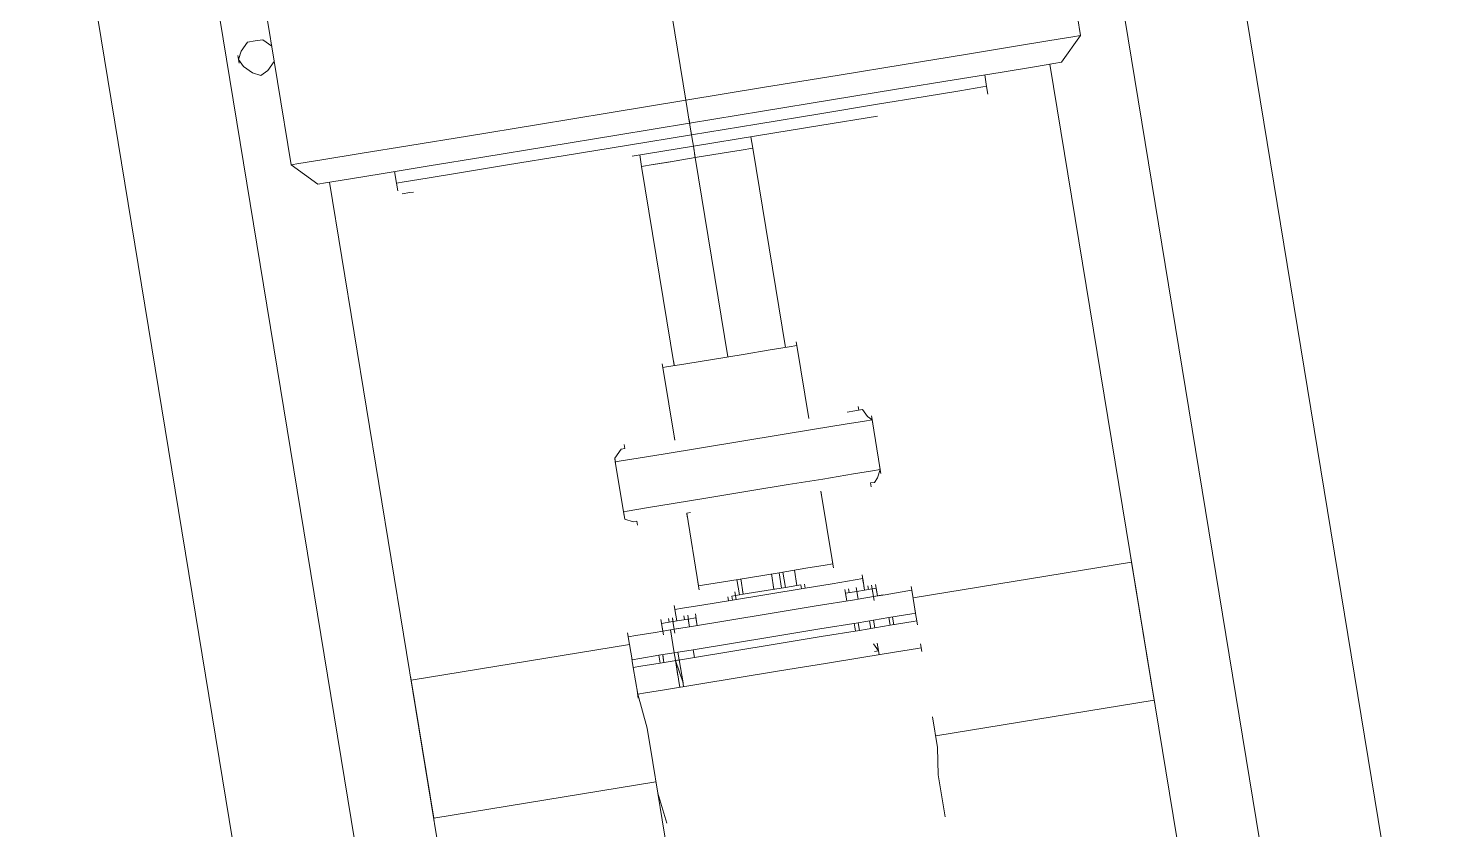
# Model space of a CAD drawing. Header units: metres. Extents: x 2 to 659295185, y -28 to 1124222152.
# Drawn here: x 655594.469 to 655595.236, y 1126535.245 to 1126535.678 of the extents above; entities that cross this region are included whole.
import ezdxf

# ---------------------------------------------------------------- set-up
doc = ezdxf.new("R2010")
doc.units = ezdxf.units.M
doc.header["$MEASUREMENT"] = 0
doc.layers.add('CCSM_C1_CUERPO CK$0$A-EQUIPOS', color=9, linetype='CONTINUOUS')

msp = doc.modelspace()

# ---------------------------------------------------------------- linework, layer by layer
at = {"layer": 'CCSM_C1_CUERPO CK$0$A-EQUIPOS', "lineweight": 5}
for p, q in [((655595.23601, 1126535.02214), (655594.99775, 1126536.47573)), ((655594.99775, 1126536.47573), (655595.23601, 1126535.02214)), ((655595.14399, 1126535.18141), (655594.93356, 1126536.46521)), ((655595.14399, 1126535.18141), (655594.93356, 1126536.46521)), ((655595.03769, 1126535.67429), (655594.94707, 1126536.22716)), ((655594.73379, 1126536.1922), (655594.82441, 1126535.63934)), ((655594.55819, 1126535.9274), (655594.61113, 1126535.60438)), ((655594.53334, 1126535.92333), (655594.66774, 1126535.10335)), ((655594.53334, 1126535.92333), (655594.66774, 1126535.10335)), ((655594.46915, 1126535.9128), (655594.63138, 1126534.92304)), ((655594.46915, 1126535.9128), (655594.63138, 1126534.92304)), ((655595.03769, 1126535.67429), (655595.0273, 1126535.65983)), ((655595.03354, 1126535.67362), (655595.03769, 1126535.67429)), ((655594.58405, 1126535.66585), (655594.58751, 1126535.67067)), ((655594.58751, 1126535.67067), (655594.58405, 1126535.66585)), ((655594.58751, 1126535.67067), (655594.59165, 1126535.67135)), ((655594.59165, 1126535.67135), (655594.58751, 1126535.67067)), ((655594.59165, 1126535.67135), (655594.59579, 1126535.67203)), ((655594.59579, 1126535.67203), (655594.59165, 1126535.67135)), ((655594.59579, 1126535.67203), (655594.60061, 1126535.66857)), ((655594.60061, 1126535.66857), (655594.59579, 1126535.67203)), ((655595.00248, 1126535.66853), (655594.97557, 1126535.66411)), ((655595.02112, 1126535.67158), (655595.00248, 1126535.66853)), ((655595.03354, 1126535.67362), (655595.02112, 1126535.67158)), ((655594.58232, 1126535.66344), (655594.583, 1126535.6593)), ((655594.58405, 1126535.66585), (655594.58266, 1126535.66137)), ((655594.58405, 1126535.66585), (655594.58266, 1126535.66137)), ((655594.58266, 1126535.66137), (655594.58541, 1126535.65757)), ((655594.58541, 1126535.65757), (655594.58266, 1126535.66137)), ((655594.60197, 1126535.66029), (655594.59851, 1126535.65547)), ((655594.60197, 1126535.66029), (655594.59851, 1126535.65547)), ((655594.97557, 1126535.66411), (655594.94244, 1126535.65868)), ((655595.02316, 1126535.65916), (655595.0128, 1126535.65746)), ((655595.02316, 1126535.65916), (655595.0128, 1126535.65746)), ((655595.0273, 1126535.65983), (655595.02316, 1126535.65916)), ((655595.0273, 1126535.65983), (655595.02316, 1126535.65916)), ((655594.59023, 1126535.65411), (655594.58541, 1126535.65757)), ((655594.59023, 1126535.65411), (655594.58541, 1126535.65757)), ((655594.59471, 1126535.65272), (655594.59023, 1126535.65411)), ((655594.59471, 1126535.65272), (655594.59023, 1126535.65411)), ((655594.59851, 1126535.65547), (655594.59471, 1126535.65272)), ((655594.59851, 1126535.65547), (655594.59471, 1126535.65272)), ((655594.90724, 1126535.65291), (655594.86582, 1126535.64612)), ((655594.94244, 1126535.65868), (655594.90724, 1126535.65291)), ((655594.99417, 1126535.6544), (655594.96932, 1126535.65033)), ((655594.99417, 1126535.6544), (655594.96932, 1126535.65033)), ((655594.9869, 1126535.64683), (655594.98589, 1126535.65305)), ((655595.0128, 1126535.65746), (655594.99417, 1126535.6544)), ((655595.0128, 1126535.65746), (655594.99417, 1126535.6544)), ((655595.02109, 1126535.65882), (655595.09745, 1126535.19292)), ((655595.02109, 1126535.65882), (655595.09745, 1126535.19292)), ((655594.82441, 1126535.63934), (655594.86582, 1126535.64612)), ((655594.93826, 1126535.64524), (655594.90306, 1126535.63947)), ((655594.93826, 1126535.64524), (655594.90306, 1126535.63947)), ((655594.96932, 1126535.65033), (655594.93826, 1126535.64524)), ((655594.96932, 1126535.65033), (655594.93826, 1126535.64524)), ((655594.97241, 1126535.64446), (655594.95377, 1126535.6414)), ((655594.97241, 1126535.64446), (655594.98483, 1126535.6465)), ((655594.9869, 1126535.64683), (655594.98483, 1126535.6465)), ((655594.98758, 1126535.64269), (655594.9869, 1126535.64683)), ((655594.82441, 1126535.63934), (655594.783, 1126535.63255)), ((655594.82407, 1126535.64141), (655594.82475, 1126535.63727)), ((655594.82441, 1126535.63934), (655594.82645, 1126535.62691)), ((655594.90306, 1126535.63947), (655594.86579, 1126535.63336)), ((655594.90306, 1126535.63947), (655594.86579, 1126535.63336)), ((655594.92686, 1126535.63699), (655594.89787, 1126535.63224)), ((655594.95377, 1126535.6414), (655594.92686, 1126535.63699)), ((655594.783, 1126535.63255), (655594.74366, 1126535.6261)), ((655594.82611, 1126535.62898), (655594.82679, 1126535.62484)), ((655594.86579, 1126535.63336), (655594.82645, 1126535.62691)), ((655594.86579, 1126535.63336), (655594.82645, 1126535.62691)), ((655594.89787, 1126535.63224), (655594.86267, 1126535.62647)), ((655594.89681, 1126535.62569), (655594.92787, 1126535.63078)), ((655594.92787, 1126535.63078), (655594.89681, 1126535.62569)), ((655594.89681, 1126535.62569), (655594.92787, 1126535.63078)), ((655594.74366, 1126535.6261), (655594.70638, 1126535.61999)), ((655594.82645, 1126535.62691), (655594.7871, 1126535.62046)), ((655594.82645, 1126535.62691), (655594.7871, 1126535.62046)), ((655594.82746, 1126535.6207), (655594.79226, 1126535.61493)), ((655594.82645, 1126535.62691), (655594.82746, 1126535.6207)), ((655594.82645, 1126535.62691), (655594.82679, 1126535.62484)), ((655594.82713, 1126535.62277), (655594.8278, 1126535.61863)), ((655594.86267, 1126535.62647), (655594.82746, 1126535.6207)), ((655594.82814, 1126535.61656), (655594.82746, 1126535.6207)), ((655594.86368, 1126535.62026), (655594.89681, 1126535.62569)), ((655594.89681, 1126535.62569), (655594.86368, 1126535.62026)), ((655594.67532, 1126535.6149), (655594.64841, 1126535.61049)), ((655594.70638, 1126535.61999), (655594.67532, 1126535.6149)), ((655594.74983, 1126535.61436), (655594.71463, 1126535.60859)), ((655594.74983, 1126535.61436), (655594.71463, 1126535.60859)), ((655594.7871, 1126535.62046), (655594.74983, 1126535.61436)), ((655594.7871, 1126535.62046), (655594.74983, 1126535.61436)), ((655594.79226, 1126535.61493), (655594.75913, 1126535.6095)), ((655594.79535, 1126535.60906), (655594.82848, 1126535.61449)), ((655594.82848, 1126535.61449), (655594.82814, 1126535.61656)), ((655594.86368, 1126535.62026), (655594.82848, 1126535.61449)), ((655594.82848, 1126535.61449), (655594.86368, 1126535.62026)), ((655594.82848, 1126535.61449), (655594.8295, 1126535.60828)), ((655594.82848, 1126535.61449), (655594.82882, 1126535.61242)), ((655594.82882, 1126535.61242), (655594.82848, 1126535.61449)), ((655594.86056, 1126535.61337), (655594.85435, 1126535.61235)), ((655594.86056, 1126535.61337), (655594.85435, 1126535.61235)), ((655594.85954, 1126535.61958), (655594.86056, 1126535.61337)), ((655594.86056, 1126535.61337), (655594.85954, 1126535.61958)), ((655594.87821, 1126535.5057), (655594.86056, 1126535.61337)), ((655594.61528, 1126535.60506), (655594.6277, 1126535.60709)), ((655594.6277, 1126535.60709), (655594.64841, 1126535.61049)), ((655594.71463, 1126535.60859), (655594.68564, 1126535.60383)), ((655594.71463, 1126535.60859), (655594.68564, 1126535.60383)), ((655594.75913, 1126535.6095), (655594.72807, 1126535.60441)), ((655594.80051, 1126535.60353), (655594.79949, 1126535.60974)), ((655594.79949, 1126535.60974), (655594.80051, 1126535.60353)), ((655594.81501, 1126535.6059), (655594.80465, 1126535.6042)), ((655594.81501, 1126535.6059), (655594.80465, 1126535.6042)), ((655594.81708, 1126535.60624), (655594.80672, 1126535.60454)), ((655594.80672, 1126535.60454), (655594.81708, 1126535.60624)), ((655594.8295, 1126535.60828), (655594.81501, 1126535.6059)), ((655594.81501, 1126535.6059), (655594.8295, 1126535.60828)), ((655594.8295, 1126535.60828), (655594.81708, 1126535.60624)), ((655594.8295, 1126535.60828), (655594.81708, 1126535.60624)), ((655594.82916, 1126535.61035), (655594.82984, 1126535.60621)), ((655594.82984, 1126535.60621), (655594.82916, 1126535.61035)), ((655594.844, 1126535.61065), (655594.8295, 1126535.60828)), ((655594.844, 1126535.61065), (655594.8295, 1126535.60828)), ((655594.8295, 1126535.60828), (655594.84715, 1126535.5006)), ((655594.85435, 1126535.61235), (655594.844, 1126535.61065)), ((655594.85435, 1126535.61235), (655594.844, 1126535.61065)), ((655594.85435, 1126535.61235), (655594.85642, 1126535.61269)), ((655594.85642, 1126535.61269), (655594.85435, 1126535.61235)), ((655594.61113, 1126535.60438), (655594.61528, 1126535.60506)), ((655594.62559, 1126535.59399), (655594.61113, 1126535.60438)), ((655594.6608, 1126535.59976), (655594.64216, 1126535.59671)), ((655594.6608, 1126535.59976), (655594.64216, 1126535.59671)), ((655594.68564, 1126535.60383), (655594.6608, 1126535.59976)), ((655594.68564, 1126535.60383), (655594.6608, 1126535.59976)), ((655594.66803, 1126535.59457), (655594.66701, 1126535.60078)), ((655594.70323, 1126535.60034), (655594.68459, 1126535.59728)), ((655594.72807, 1126535.60441), (655594.70323, 1126535.60034)), ((655594.80672, 1126535.60454), (655594.80051, 1126535.60353)), ((655594.80051, 1126535.60353), (655594.80672, 1126535.60454)), ((655594.80051, 1126535.60353), (655594.81816, 1126535.49585)), ((655594.62974, 1126535.59467), (655594.62559, 1126535.59399)), ((655594.62974, 1126535.59467), (655594.62559, 1126535.59399)), ((655594.64216, 1126535.59671), (655594.62974, 1126535.59467)), ((655594.64216, 1126535.59671), (655594.62974, 1126535.59467)), ((655594.70817, 1126535.12912), (655594.63181, 1126535.59501)), ((655594.70817, 1126535.12912), (655594.63181, 1126535.59501)), ((655594.67217, 1126535.59525), (655594.66803, 1126535.59457)), ((655594.66803, 1126535.59457), (655594.6687, 1126535.59043)), ((655594.68459, 1126535.59728), (655594.67217, 1126535.59525)), ((655594.67526, 1126535.58937), (655594.67111, 1126535.58869)), ((655594.67526, 1126535.58937), (655594.67733, 1126535.58971)), ((655594.67733, 1126535.58971), (655594.67526, 1126535.58937)), ((655594.67526, 1126535.58937), (655594.67733, 1126535.58971)), ((655594.67733, 1126535.58971), (655594.67526, 1126535.58937)), ((655594.67526, 1126535.58937), (655594.67733, 1126535.58971)), ((655594.88028, 1126535.50603), (655594.86993, 1126535.50434)), ((655594.88028, 1126535.50603), (655594.86993, 1126535.50434)), ((655594.87787, 1126535.50777), (655594.87821, 1126535.5057)), ((655594.88442, 1126535.50671), (655594.88028, 1126535.50603)), ((655594.88442, 1126535.50671), (655594.88028, 1126535.50603)), ((655594.88408, 1126535.50878), (655594.88476, 1126535.50464)), ((655594.89087, 1126535.46737), (655594.88442, 1126535.50671)), ((655594.81782, 1126535.49792), (655594.81816, 1126535.49585)), ((655594.83887, 1126535.49925), (655594.82437, 1126535.49687)), ((655594.83887, 1126535.49925), (655594.82437, 1126535.49687)), ((655594.85543, 1126535.50196), (655594.83887, 1126535.49925)), ((655594.85543, 1126535.50196), (655594.83887, 1126535.49925)), ((655594.86993, 1126535.50434), (655594.85543, 1126535.50196)), ((655594.86993, 1126535.50434), (655594.85543, 1126535.50196)), ((655594.81161, 1126535.4969), (655594.81229, 1126535.49276)), ((655594.81402, 1126535.49517), (655594.81195, 1126535.49483)), ((655594.81402, 1126535.49517), (655594.81195, 1126535.49483)), ((655594.81195, 1126535.49483), (655594.8184, 1126535.45549)), ((655594.82437, 1126535.49687), (655594.81402, 1126535.49517)), ((655594.82437, 1126535.49687), (655594.81402, 1126535.49517)), ((655594.89053, 1126535.46944), (655594.89087, 1126535.46737)), ((655594.91986, 1126535.47212), (655594.91158, 1126535.47077)), ((655594.91158, 1126535.47077), (655594.91986, 1126535.47212)), ((655594.91745, 1126535.47385), (655594.91779, 1126535.47178)), ((655594.92261, 1126535.46832), (655594.91986, 1126535.47212)), ((655594.92502, 1126535.46659), (655594.92261, 1126535.46832)), ((655594.92468, 1126535.46866), (655594.92536, 1126535.46452)), ((655594.89396, 1126535.4615), (655594.87532, 1126535.45844)), ((655594.91052, 1126535.46421), (655594.89396, 1126535.4615)), ((655594.92088, 1126535.46591), (655594.91052, 1126535.46421)), ((655594.92502, 1126535.46659), (655594.92088, 1126535.46591)), ((655594.92943, 1126535.43967), (655594.92502, 1126535.46659)), ((655594.79114, 1126535.45315), (655594.79148, 1126535.45108)), ((655594.81806, 1126535.45756), (655594.8184, 1126535.45549)), ((655594.85462, 1126535.45505), (655594.83184, 1126535.45132)), ((655594.87532, 1126535.45844), (655594.85462, 1126535.45505)), ((655594.78941, 1126535.45074), (655594.78595, 1126535.44592)), ((655594.78595, 1126535.44592), (655594.78629, 1126535.44385)), ((655594.78595, 1126535.44592), (655594.78662, 1126535.44178)), ((655594.78836, 1126535.44419), (655594.78629, 1126535.44385)), ((655594.79871, 1126535.44589), (655594.78836, 1126535.44419)), ((655594.79148, 1126535.45108), (655594.78941, 1126535.45074)), ((655594.8132, 1126535.44826), (655594.79871, 1126535.44589)), ((655594.83184, 1126535.45132), (655594.8132, 1126535.44826)), ((655594.78629, 1126535.44385), (655594.7907, 1126535.41693)), ((655594.91494, 1126535.4373), (655594.89837, 1126535.43458)), ((655594.92529, 1126535.43899), (655594.91494, 1126535.4373)), ((655594.92529, 1126535.43899), (655594.92943, 1126535.43967)), ((655594.92943, 1126535.43967), (655594.92804, 1126535.43519)), ((655594.92909, 1126535.44174), (655594.92977, 1126535.4376)), ((655594.87974, 1126535.43153), (655594.85903, 1126535.42813)), ((655594.89837, 1126535.43458), (655594.87974, 1126535.43153)), ((655594.92631, 1126535.43278), (655594.92424, 1126535.43244)), ((655594.92424, 1126535.43244), (655594.92631, 1126535.43278)), ((655594.92424, 1126535.43244), (655594.92631, 1126535.43278)), ((655594.92424, 1126535.43244), (655594.92631, 1126535.43278)), ((655594.92424, 1126535.43244), (655594.92458, 1126535.43037)), ((655594.92631, 1126535.43278), (655594.92804, 1126535.43519)), ((655594.81762, 1126535.42134), (655594.80312, 1126535.41897)), ((655594.83625, 1126535.4244), (655594.81762, 1126535.42134)), ((655594.85903, 1126535.42813), (655594.83625, 1126535.4244)), ((655594.89732, 1126535.42803), (655594.90377, 1126535.38869)), ((655594.89732, 1126535.42803), (655594.89766, 1126535.42596)), ((655594.79036, 1126535.419), (655594.79104, 1126535.41486)), ((655594.79277, 1126535.41727), (655594.7907, 1126535.41693)), ((655594.79138, 1126535.41279), (655594.7907, 1126535.41693)), ((655594.80312, 1126535.41897), (655594.79277, 1126535.41727)), ((655594.82692, 1126535.41649), (655594.82485, 1126535.41615)), ((655594.82485, 1126535.41615), (655594.82692, 1126535.41649)), ((655594.83129, 1126535.37681), (655594.82485, 1126535.41615)), ((655594.82485, 1126535.41615), (655594.82519, 1126535.41408)), ((655594.79586, 1126535.4114), (655594.79138, 1126535.41279)), ((655594.79793, 1126535.41174), (655594.79586, 1126535.4114)), ((655594.79586, 1126535.4114), (655594.79793, 1126535.41174)), ((655594.79586, 1126535.4114), (655594.79793, 1126535.41174)), ((655594.79793, 1126535.41174), (655594.79586, 1126535.4114)), ((655594.79793, 1126535.41174), (655594.79827, 1126535.40967)), ((655594.90343, 1126535.39076), (655594.90411, 1126535.38662)), ((655595.06487, 1126535.3917), (655595.06555, 1126535.38756)), ((655594.87478, 1126535.38394), (655594.85821, 1126535.38122)), ((655594.87478, 1126535.38394), (655594.85821, 1126535.38122)), ((655594.87199, 1126535.37497), (655594.87064, 1126535.38326)), ((655594.88927, 1126535.38631), (655594.87478, 1126535.38394)), ((655594.88927, 1126535.38631), (655594.87478, 1126535.38394)), ((655594.87614, 1126535.37565), (655594.87478, 1126535.38394)), ((655594.87821, 1126535.37599), (655594.87685, 1126535.38427)), ((655594.88442, 1126535.37701), (655594.88306, 1126535.38529)), ((655594.89963, 1126535.38801), (655594.88927, 1126535.38631)), ((655594.89963, 1126535.38801), (655594.88927, 1126535.38631)), ((655594.90377, 1126535.38869), (655594.89963, 1126535.38801)), ((655594.90377, 1126535.38869), (655594.89963, 1126535.38801)), ((655595.06521, 1126535.38963), (655594.94718, 1126535.37029)), ((655594.94718, 1126535.37029), (655595.06521, 1126535.38963)), ((655595.06521, 1126535.38963), (655595.07743, 1126535.31509)), ((655595.07743, 1126535.31509), (655595.06521, 1126535.38963)), ((655594.83096, 1126535.37888), (655594.83163, 1126535.37474)), ((655594.83337, 1126535.37715), (655594.83129, 1126535.37681)), ((655594.83337, 1126535.37715), (655594.83129, 1126535.37681)), ((655594.84372, 1126535.37884), (655594.83337, 1126535.37715)), ((655594.84372, 1126535.37884), (655594.83337, 1126535.37715)), ((655594.85821, 1126535.38122), (655594.84372, 1126535.37884)), ((655594.85821, 1126535.38122), (655594.84372, 1126535.37884)), ((655594.852, 1126535.3802), (655594.85234, 1126535.37813)), ((655594.852, 1126535.3802), (655594.85336, 1126535.37192)), ((655594.85543, 1126535.37226), (655594.85407, 1126535.38054)), ((655594.87821, 1126535.37599), (655594.86785, 1126535.3743)), ((655594.87821, 1126535.37599), (655594.86785, 1126535.3743)), ((655594.8889, 1126535.37562), (655594.86819, 1126535.37222)), ((655594.8889, 1126535.37562), (655594.86819, 1126535.37222)), ((655594.87166, 1126535.37704), (655594.87199, 1126535.37497)), ((655594.8758, 1126535.37772), (655594.87614, 1126535.37565)), ((655594.87787, 1126535.37806), (655594.87821, 1126535.37599)), ((655594.88442, 1126535.37701), (655594.87821, 1126535.37599)), ((655594.88442, 1126535.37701), (655594.87821, 1126535.37599)), ((655594.88649, 1126535.37735), (655594.88442, 1126535.37701)), ((655594.88649, 1126535.37735), (655594.88442, 1126535.37701)), ((655594.88683, 1126535.37528), (655594.88649, 1126535.37735)), ((655594.88856, 1126535.37769), (655594.8889, 1126535.37562)), ((655594.90339, 1126535.37799), (655594.8889, 1126535.37562)), ((655594.90339, 1126535.37799), (655594.8889, 1126535.37562)), ((655594.91582, 1126535.38003), (655594.90339, 1126535.37799)), ((655594.91582, 1126535.38003), (655594.90339, 1126535.37799)), ((655594.91235, 1126535.37521), (655594.91269, 1126535.37314)), ((655594.91996, 1126535.38071), (655594.91582, 1126535.38003)), ((655594.91996, 1126535.38071), (655594.91582, 1126535.38003)), ((655594.91717, 1126535.37175), (655594.9165, 1126535.37589)), ((655594.92512, 1126535.37518), (655594.91684, 1126535.37382)), ((655594.91684, 1126535.37382), (655594.92512, 1126535.37518)), ((655594.91962, 1126535.38278), (655594.9203, 1126535.37864)), ((655594.92098, 1126535.3745), (655594.91996, 1126535.38071)), ((655594.92064, 1126535.37657), (655594.92098, 1126535.3745)), ((655594.92271, 1126535.37691), (655594.92305, 1126535.37484)), ((655594.92546, 1126535.37311), (655594.92478, 1126535.37725)), ((655594.92478, 1126535.37725), (655594.92512, 1126535.37518)), ((655594.92719, 1126535.37552), (655594.92512, 1126535.37518)), ((655594.92719, 1126535.37552), (655594.92512, 1126535.37518)), ((655594.92512, 1126535.37518), (655594.9258, 1126535.37104)), ((655594.92753, 1126535.37345), (655594.92685, 1126535.37759)), ((655594.92685, 1126535.37759), (655594.92719, 1126535.37552)), ((655594.92787, 1126535.37137), (655594.92719, 1126535.37552)), ((655594.94616, 1126535.3765), (655594.94684, 1126535.37236)), ((655594.84956, 1126535.36917), (655594.83299, 1126535.36645)), ((655594.84956, 1126535.36917), (655594.83299, 1126535.36645)), ((655594.84715, 1126535.3709), (655594.84749, 1126535.36883)), ((655594.85129, 1126535.37158), (655594.84922, 1126535.37124)), ((655594.85129, 1126535.37158), (655594.84922, 1126535.37124)), ((655594.84922, 1126535.37124), (655594.84956, 1126535.36917)), ((655594.86819, 1126535.37222), (655594.84956, 1126535.36917)), ((655594.86819, 1126535.37222), (655594.84956, 1126535.36917)), ((655594.85095, 1126535.37365), (655594.85163, 1126535.36951)), ((655594.8575, 1126535.3726), (655594.85129, 1126535.37158)), ((655594.8575, 1126535.3726), (655594.85129, 1126535.37158)), ((655594.85163, 1126535.36951), (655594.85129, 1126535.37158)), ((655594.85509, 1126535.37433), (655594.85543, 1126535.37226)), ((655594.86785, 1126535.3743), (655594.8575, 1126535.3726)), ((655594.86785, 1126535.3743), (655594.8575, 1126535.3726)), ((655594.91544, 1126535.36934), (655594.89474, 1126535.36594)), ((655594.91544, 1126535.36934), (655594.89474, 1126535.36594)), ((655594.91096, 1126535.37073), (655594.91028, 1126535.37487)), ((655594.91684, 1126535.37382), (655594.91062, 1126535.3728)), ((655594.91062, 1126535.3728), (655594.91684, 1126535.37382)), ((655594.91062, 1126535.3728), (655594.9113, 1126535.36866)), ((655594.9113, 1126535.36866), (655594.91096, 1126535.37073)), ((655594.91958, 1126535.37002), (655594.91544, 1126535.36934)), ((655594.91958, 1126535.37002), (655594.91544, 1126535.36934)), ((655594.91684, 1126535.37382), (655594.91751, 1126535.36968)), ((655594.91751, 1126535.36968), (655594.91717, 1126535.37175)), ((655594.9258, 1126535.37104), (655594.91751, 1126535.36968)), ((655594.9258, 1126535.37104), (655594.91751, 1126535.36968)), ((655594.92166, 1126535.37036), (655594.93097, 1126535.37188)), ((655594.92614, 1126535.36896), (655594.92546, 1126535.37311)), ((655594.93201, 1126535.37205), (655594.9258, 1126535.37104)), ((655594.93201, 1126535.37205), (655594.9258, 1126535.37104)), ((655594.92787, 1126535.37137), (655594.92753, 1126535.37345)), ((655594.94443, 1126535.37409), (655594.93201, 1126535.37205)), ((655594.94443, 1126535.37409), (655594.93201, 1126535.37205)), ((655594.94443, 1126535.37409), (655594.9465, 1126535.37443)), ((655594.9465, 1126535.37443), (655594.94443, 1126535.37409)), ((655594.9465, 1126535.37443), (655594.94854, 1126535.36201)), ((655594.81816, 1126535.36615), (655594.81884, 1126535.36201)), ((655594.82264, 1126535.36476), (655594.8185, 1126535.36408)), ((655594.82264, 1126535.36476), (655594.8185, 1126535.36408)), ((655594.8185, 1126535.36408), (655594.81952, 1126535.35787)), ((655594.83299, 1126535.36645), (655594.82264, 1126535.36476)), ((655594.83299, 1126535.36645), (655594.82264, 1126535.36476)), ((655594.82332, 1126535.36062), (655594.82366, 1126535.35855)), ((655594.82607, 1126535.35681), (655594.82539, 1126535.36096)), ((655594.83021, 1126535.35749), (655594.82953, 1126535.36163)), ((655594.86989, 1126535.36187), (655594.84711, 1126535.35814)), ((655594.86989, 1126535.36187), (655594.84711, 1126535.35814)), ((655594.89474, 1126535.36594), (655594.86989, 1126535.36187)), ((655594.89474, 1126535.36594), (655594.86989, 1126535.36187)), ((655594.94647, 1126535.36167), (655594.93405, 1126535.35963)), ((655594.94647, 1126535.36167), (655594.93405, 1126535.35963)), ((655594.93679, 1126535.35583), (655594.93612, 1126535.35997)), ((655594.93612, 1126535.35997), (655594.93679, 1126535.35583)), ((655594.94854, 1126535.36201), (655594.94647, 1126535.36167)), ((655594.94854, 1126535.36201), (655594.94647, 1126535.36167)), ((655594.9482, 1126535.36408), (655594.94888, 1126535.35993)), ((655594.94888, 1126535.35993), (655594.94956, 1126535.35579)), ((655594.81191, 1126535.35237), (655594.80777, 1126535.35169)), ((655594.81191, 1126535.35237), (655594.80777, 1126535.35169)), ((655594.81089, 1126535.35858), (655594.81123, 1126535.35651)), ((655594.81157, 1126535.35444), (655594.81089, 1126535.35858)), ((655594.81744, 1126535.35753), (655594.81123, 1126535.35651)), ((655594.81123, 1126535.35651), (655594.81744, 1126535.35753)), ((655594.81123, 1126535.35651), (655594.81191, 1126535.35237)), ((655594.81225, 1126535.3503), (655594.81157, 1126535.35444)), ((655594.81812, 1126535.35339), (655594.81191, 1126535.35237)), ((655594.81812, 1126535.35339), (655594.81191, 1126535.35237)), ((655594.81503, 1126535.35926), (655594.81537, 1126535.35719)), ((655594.81503, 1126535.35926), (655594.81537, 1126535.35719)), ((655594.81605, 1126535.35305), (655594.81809, 1126535.34062)), ((655594.81809, 1126535.34062), (655594.81605, 1126535.35305)), ((655594.81605, 1126535.35305), (655594.81639, 1126535.35098)), ((655594.81711, 1126535.3596), (655594.81744, 1126535.35753)), ((655594.81778, 1126535.35546), (655594.81711, 1126535.3596)), ((655594.82573, 1126535.35889), (655594.81744, 1126535.35753)), ((655594.81744, 1126535.35753), (655594.82573, 1126535.35889)), ((655594.81744, 1126535.35753), (655594.81812, 1126535.35339)), ((655594.81846, 1126535.35132), (655594.81778, 1126535.35546)), ((655594.82641, 1126535.35474), (655594.81812, 1126535.35339)), ((655594.82641, 1126535.35474), (655594.81812, 1126535.35339)), ((655594.81812, 1126535.35339), (655594.82019, 1126535.35373)), ((655594.82019, 1126535.35373), (655594.81812, 1126535.35339)), ((655594.82987, 1126535.35956), (655594.82573, 1126535.35889)), ((655594.82987, 1126535.35956), (655594.82573, 1126535.35889)), ((655594.82573, 1126535.35889), (655594.82641, 1126535.35474)), ((655594.82641, 1126535.35474), (655594.82607, 1126535.35681)), ((655594.84711, 1126535.35814), (655594.82641, 1126535.35474)), ((655594.84711, 1126535.35814), (655594.82641, 1126535.35474)), ((655594.83055, 1126535.35542), (655594.82987, 1126535.35956)), ((655594.83055, 1126535.35542), (655594.83021, 1126535.35749)), ((655594.89677, 1126535.35352), (655594.87193, 1126535.34945)), ((655594.89677, 1126535.35352), (655594.87193, 1126535.34945)), ((655594.91748, 1126535.35691), (655594.89677, 1126535.35352)), ((655594.91748, 1126535.35691), (655594.89677, 1126535.35352)), ((655594.91816, 1126535.35277), (655594.89745, 1126535.34938)), ((655594.91816, 1126535.35277), (655594.89745, 1126535.34938)), ((655594.91541, 1126535.35657), (655594.91575, 1126535.3545)), ((655594.91575, 1126535.3545), (655594.91609, 1126535.35243)), ((655594.93405, 1126535.35963), (655594.91748, 1126535.35691)), ((655594.93405, 1126535.35963), (655594.91748, 1126535.35691)), ((655594.91748, 1126535.35691), (655594.91816, 1126535.35277)), ((655594.91816, 1126535.35277), (655594.91748, 1126535.35691)), ((655594.91748, 1126535.35691), (655594.91816, 1126535.35277)), ((655594.93472, 1126535.35549), (655594.91816, 1126535.35277)), ((655594.93472, 1126535.35549), (655594.91816, 1126535.35277)), ((655594.92369, 1126535.35793), (655594.92437, 1126535.35379)), ((655594.92437, 1126535.35379), (655594.92369, 1126535.35793)), ((655594.92369, 1126535.35793), (655594.92437, 1126535.35379)), ((655594.92369, 1126535.35793), (655594.92437, 1126535.35379)), ((655594.92644, 1126535.35413), (655594.92576, 1126535.35827)), ((655594.92576, 1126535.35827), (655594.92644, 1126535.35413)), ((655594.92576, 1126535.35827), (655594.9261, 1126535.3562)), ((655594.9261, 1126535.3562), (655594.92576, 1126535.35827)), ((655594.92576, 1126535.35827), (655594.9261, 1126535.3562)), ((655594.9261, 1126535.3562), (655594.92644, 1126535.35413)), ((655594.9261, 1126535.3562), (655594.92644, 1126535.35413)), ((655594.93472, 1126535.35549), (655594.93405, 1126535.35963)), ((655594.93405, 1126535.35963), (655594.93438, 1126535.35756)), ((655594.93438, 1126535.35756), (655594.93472, 1126535.35549)), ((655594.94715, 1126535.35752), (655594.93472, 1126535.35549)), ((655594.94715, 1126535.35752), (655594.93472, 1126535.35549)), ((655594.93679, 1126535.35583), (655594.93646, 1126535.3579)), ((655594.94922, 1126535.35786), (655594.94715, 1126535.35752)), ((655594.94922, 1126535.35786), (655594.94715, 1126535.35752)), ((655594.67593, 1126535.32583), (655594.79395, 1126535.34517)), ((655594.67593, 1126535.32583), (655594.79395, 1126535.34517)), ((655594.79294, 1126535.35138), (655594.79362, 1126535.34724)), ((655594.79742, 1126535.34999), (655594.79328, 1126535.34931)), ((655594.79742, 1126535.34999), (655594.79328, 1126535.34931)), ((655594.79328, 1126535.34931), (655594.79531, 1126535.33689)), ((655594.80777, 1126535.35169), (655594.79742, 1126535.34999)), ((655594.80777, 1126535.35169), (655594.79742, 1126535.34999)), ((655594.82844, 1126535.34232), (655594.84915, 1126535.34571)), ((655594.84915, 1126535.34571), (655594.82844, 1126535.34232)), ((655594.87193, 1126535.34945), (655594.84915, 1126535.34571)), ((655594.87193, 1126535.34945), (655594.84915, 1126535.34571)), ((655594.8726, 1126535.34531), (655594.84983, 1126535.34157)), ((655594.8726, 1126535.34531), (655594.84983, 1126535.34157)), ((655594.89745, 1126535.34938), (655594.8726, 1126535.34531)), ((655594.89745, 1126535.34938), (655594.8726, 1126535.34531)), ((655594.92848, 1126535.34171), (655594.92573, 1126535.34551)), ((655594.92848, 1126535.34171), (655594.92573, 1126535.34551)), ((655594.92573, 1126535.34551), (655594.92848, 1126535.34171)), ((655594.92848, 1126535.34171), (655594.9278, 1126535.34585)), ((655594.9278, 1126535.34585), (655594.92848, 1126535.34171)), ((655594.95125, 1126535.34544), (655594.95193, 1126535.3413)), ((655594.79497, 1126535.33896), (655594.79565, 1126535.33482)), ((655594.79945, 1126535.33757), (655594.79531, 1126535.33689)), ((655594.79945, 1126535.33757), (655594.79531, 1126535.33689)), ((655594.80981, 1126535.33927), (655594.79945, 1126535.33757)), ((655594.80981, 1126535.33927), (655594.79945, 1126535.33757)), ((655594.82844, 1126535.34232), (655594.80981, 1126535.33927)), ((655594.82844, 1126535.34232), (655594.80981, 1126535.33927)), ((655594.80981, 1126535.33927), (655594.81049, 1126535.33512)), ((655594.80981, 1126535.33927), (655594.81049, 1126535.33512)), ((655594.81015, 1126535.33719), (655594.81049, 1126535.33512)), ((655594.82912, 1126535.33818), (655594.81049, 1126535.33512)), ((655594.82912, 1126535.33818), (655594.81049, 1126535.33512)), ((655594.81188, 1126535.3396), (655594.81256, 1126535.33546)), ((655594.81188, 1126535.3396), (655594.81222, 1126535.33753)), ((655594.81222, 1126535.33753), (655594.81256, 1126535.33546)), ((655594.82016, 1126535.34096), (655594.81809, 1126535.34062)), ((655594.81809, 1126535.34062), (655594.82016, 1126535.34096)), ((655594.81809, 1126535.34062), (655594.81843, 1126535.33855)), ((655594.81843, 1126535.33855), (655594.81809, 1126535.34062)), ((655594.81809, 1126535.34062), (655594.81843, 1126535.33855)), ((655594.81877, 1126535.33648), (655594.81843, 1126535.33855)), ((655594.81843, 1126535.33855), (655594.81911, 1126535.33441)), ((655594.81843, 1126535.33855), (655594.81877, 1126535.33648)), ((655594.81877, 1126535.33648), (655594.82084, 1126535.33682)), ((655594.81877, 1126535.33648), (655594.82084, 1126535.33682)), ((655594.82016, 1126535.34096), (655594.82084, 1126535.33682)), ((655594.82084, 1126535.33682), (655594.82016, 1126535.34096)), ((655594.82084, 1126535.33682), (655594.82288, 1126535.3244)), ((655594.82084, 1126535.33682), (655594.82288, 1126535.3244)), ((655594.82084, 1126535.33682), (655594.82288, 1126535.3244)), ((655594.82084, 1126535.33682), (655594.82152, 1126535.33268)), ((655594.82844, 1126535.34232), (655594.82912, 1126535.33818)), ((655594.82912, 1126535.33818), (655594.82844, 1126535.34232)), ((655594.82844, 1126535.34232), (655594.82878, 1126535.34025)), ((655594.82878, 1126535.34025), (655594.82844, 1126535.34232)), ((655594.82844, 1126535.34232), (655594.82878, 1126535.34025)), ((655594.82912, 1126535.33818), (655594.82878, 1126535.34025)), ((655594.82878, 1126535.34025), (655594.82912, 1126535.33818)), ((655594.84983, 1126535.34157), (655594.82912, 1126535.33818)), ((655594.84983, 1126535.34157), (655594.82912, 1126535.33818)), ((655594.92053, 1126535.33828), (655594.89983, 1126535.33488)), ((655594.9371, 1126535.34099), (655594.92053, 1126535.33828)), ((655594.92641, 1126535.34137), (655594.92848, 1126535.34171)), ((655594.92848, 1126535.34171), (655594.92641, 1126535.34137)), ((655594.92814, 1126535.34378), (655594.92882, 1126535.33964)), ((655594.94952, 1126535.34303), (655594.9371, 1126535.34099)), ((655594.95159, 1126535.34337), (655594.94952, 1126535.34303)), ((655594.79565, 1126535.33482), (655594.79633, 1126535.33068)), ((655594.80013, 1126535.33343), (655594.79599, 1126535.33275)), ((655594.79599, 1126535.33275), (655594.80013, 1126535.33343)), ((655594.79837, 1126535.31825), (655594.79599, 1126535.33275)), ((655594.81049, 1126535.33512), (655594.80013, 1126535.33343)), ((655594.81049, 1126535.33512), (655594.80013, 1126535.33343)), ((655594.81911, 1126535.33441), (655594.81877, 1126535.33648)), ((655594.81877, 1126535.33648), (655594.82013, 1126535.3282)), ((655594.82288, 1126535.3244), (655594.81877, 1126535.33648)), ((655594.81877, 1126535.33648), (655594.82013, 1126535.3282)), ((655594.81877, 1126535.33648), (655594.81945, 1126535.33234)), ((655594.81877, 1126535.33648), (655594.81945, 1126535.33234)), ((655594.8208, 1126535.32406), (655594.81911, 1126535.33441)), ((655594.82288, 1126535.3244), (655594.82118, 1126535.33475)), ((655594.87498, 1126535.33081), (655594.8522, 1126535.32708)), ((655594.89983, 1126535.33488), (655594.87498, 1126535.33081)), ((655594.67559, 1126535.3279), (655594.67627, 1126535.32376)), ((655594.68815, 1126535.25128), (655594.67593, 1126535.32583)), ((655594.68815, 1126535.25128), (655594.67593, 1126535.32583)), ((655594.8315, 1126535.32368), (655594.81286, 1126535.32063)), ((655594.82047, 1126535.32613), (655594.82114, 1126535.32199)), ((655594.82254, 1126535.32647), (655594.82321, 1126535.32233)), ((655594.82321, 1126535.32233), (655594.82254, 1126535.32647)), ((655594.82254, 1126535.32647), (655594.82321, 1126535.32233)), ((655594.8522, 1126535.32708), (655594.8315, 1126535.32368)), ((655594.79803, 1126535.32032), (655594.79871, 1126535.31618)), ((655594.79837, 1126535.31825), (655594.80251, 1126535.31893)), ((655594.80349, 1126535.29996), (655594.79837, 1126535.31825)), ((655594.79837, 1126535.31825), (655594.80349, 1126535.29996)), ((655594.81286, 1126535.32063), (655594.80251, 1126535.31893)), ((655594.9594, 1126535.29574), (655595.07743, 1126535.31509)), ((655595.07743, 1126535.31509), (655594.9594, 1126535.29574)), ((655595.07709, 1126535.31716), (655595.07777, 1126535.31302)), ((655594.80349, 1126535.29996), (655594.80655, 1126535.28132)), ((655594.80655, 1126535.28132), (655594.80349, 1126535.29996)), ((655594.96042, 1126535.28953), (655594.9577, 1126535.3061)), ((655594.96072, 1126535.2747), (655594.96042, 1126535.28953)), ((655594.96072, 1126535.2747), (655594.96042, 1126535.28953)), ((655594.80655, 1126535.28132), (655594.80926, 1126535.26476)), ((655594.80926, 1126535.26476), (655594.80655, 1126535.28132)), ((655594.80824, 1126535.27097), (655594.68815, 1126535.25128)), ((655594.68815, 1126535.25128), (655594.80824, 1126535.27097)), ((655594.96446, 1126535.25192), (655594.96072, 1126535.2747)), ((655594.96446, 1126535.25192), (655594.96072, 1126535.2747)), ((655594.81405, 1126535.24853), (655594.80926, 1126535.26476)), ((655594.80926, 1126535.26476), (655594.81164, 1126535.25026)), ((655594.81405, 1126535.24853), (655594.80926, 1126535.26476)), ((655594.68781, 1126535.25335), (655594.68849, 1126535.24921)), ((655594.81164, 1126535.25026), (655594.81537, 1126535.22749))]:
    msp.add_line(p, q, dxfattribs=at)

doc.saveas('drawing.dxf')
